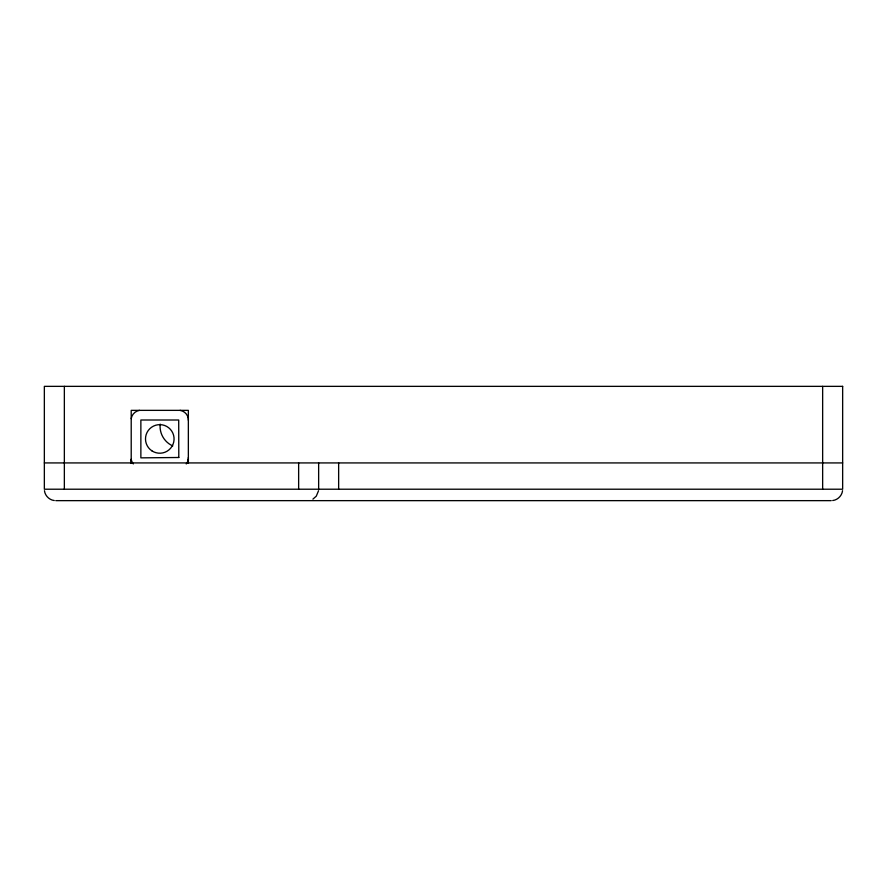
<?xml version="1.0" encoding="UTF-8"?>
<svg xmlns="http://www.w3.org/2000/svg" width="887" height="887" viewBox="0 0 887 887"><rect width="100%" height="100%" fill="white"/><g stroke="black" fill="none" stroke-linecap="round" stroke-linejoin="round"><path stroke-width="1.33" d="M131.209 463.347L131.209 459.189A10.001 10.001 0 0 0 133.316 463.923M188.354 463.358L188.354 457.504M188.354 420.238L188.354 418.686A9.979 9.979 0 0 0 180.072 410.359M318.544 490.711L316.282 496.177L312.923 499.115M842.55 490.711C841.951 495.711 837.716 499.946 832.716 500.545M44.35 462.925L842.65 462.925M55.781 500.645L831.219 500.645M54.284 500.545C49.284 499.946 45.049 495.711 44.45 490.711M822.648 386.355L822.648 489.214M338.646 462.925L338.646 489.214M318.644 462.925L318.644 489.214M298.642 462.925L298.642 489.214M188.354 463.424L188.354 410.359L131.209 410.359L131.209 463.424M64.352 386.355L64.352 489.214M172.777 445.928A21.432 21.432 0 0 1 160.181 424.119M131.209 418.664A10.001 10.001 0 0 1 139.503 410.359M188.354 459.211A9.979 9.979 0 0 1 186.237 463.934M178.797 457.492L140.867 457.858L140.867 420.006L178.708 420.006L178.797 457.492M842.65 386.355L44.35 386.355L44.35 489.214L842.65 489.214L842.65 386.355M151.832 450.796A14.281 14.281 0 0 0 174.04 439.874A14.281 14.281 0 0 0 153.473 426.115A14.281 14.281 0 0 0 151.832 450.796"/></g></svg>
